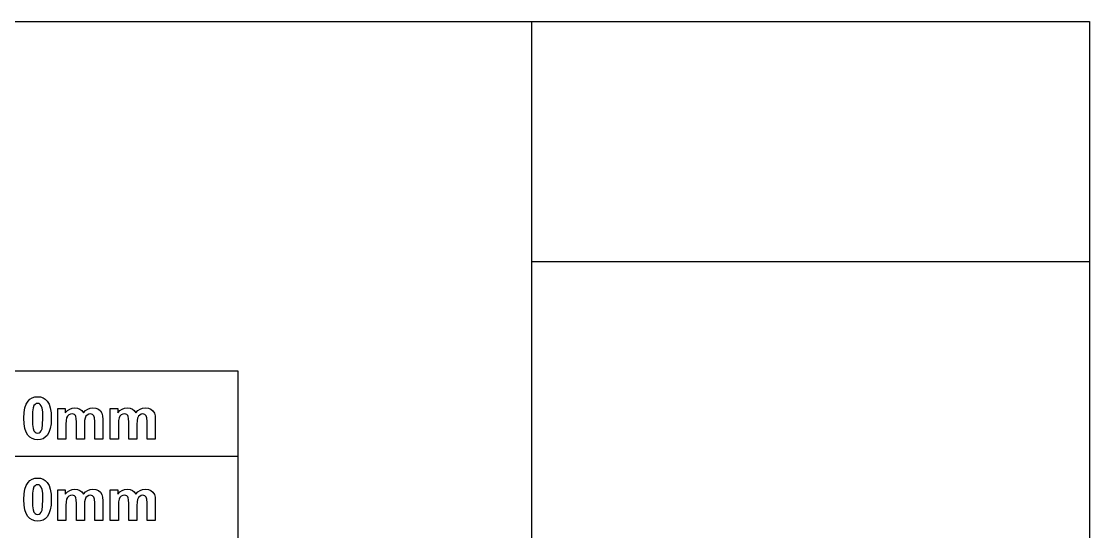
# Model space of a CAD drawing. Header units: metres. Extents: x 298 to 6408, y -126 to 1371.
# Drawn here: x 5413 to 6408, y 739 to 1215 of the extents above; entities that cross this region are included whole.
import ezdxf

# ---------------------------------------------------------------- set-up
doc = ezdxf.new("R2010")
doc.units = ezdxf.units.M

msp = doc.modelspace()

# ---------------------------------------------------------------- linework, layer by layer
at = {"layer": '1028mm x 80mm'}
for p, q in [((5416.04, 854.58), (5417.25, 858.19)), ((5417.25, 858.19), (5418.94, 861.02)), ((5418.94, 861.02), (5420.69, 862.78)), ((5420.69, 862.78), (5422.76, 864.03)), ((5422.76, 864.03), (5425.15, 864.79)), ((5424.45, 856.7), (5423.74, 854.79)), ((5425.41, 857.92), (5424.45, 856.7)), ((5425.15, 864.79), (5427.85, 865.04)), ((5426.55, 858.57), (5425.41, 857.92)), ((5427.85, 858.79), (5426.55, 858.57)), ((5427.85, 865.04), (5430.55, 864.78)), ((5429.14, 858.57), (5427.85, 858.79)), ((5430.28, 857.92), (5429.14, 858.57)), ((5431.24, 856.62), (5430.28, 857.92)), ((5430.55, 864.78), (5432.94, 864.02)), ((5432.03, 854.46), (5431.24, 856.62)), ((5432.94, 864.02), (5435.02, 862.75)), ((5435.02, 862.75), (5436.78, 860.96)), ((5436.78, 860.96), (5438.46, 858.15)), ((5438.46, 858.15), (5439.66, 854.54)), ((5415.08, 845.03), (5415.32, 850.19)), ((5415.32, 850.19), (5416.04, 854.58)), ((5423.16, 850.87), (5422.96, 844.95)), ((5423.74, 854.79), (5423.16, 850.87)), ((5432.56, 850.78), (5432.03, 854.46)), ((5432.73, 844.95), (5432.56, 850.78)), ((5439.66, 854.54), (5440.38, 850.14)), ((5440.38, 850.14), (5440.62, 844.95)), ((5446.71, 854.04), (5453.66, 854.04)), ((5446.71, 825.55), (5446.71, 854.04)), ((5453.66, 854.04), (5453.66, 850.15)), ((5453.66, 850.15), (5455.61, 852.13)), ((5455.65, 846.83), (5454.85, 845.27)), ((5455.61, 852.13), (5457.74, 853.55)), ((5456.85, 847.98), (5455.65, 846.83)), ((5458.33, 848.68), (5456.85, 847.98)), ((5457.74, 853.55), (5460.05, 854.4)), ((5459.99, 848.92), (5458.33, 848.68)), ((5461.28, 848.77), (5459.99, 848.92)), ((5460.05, 854.4), (5462.54, 854.68)), ((5462.28, 848.33), (5461.28, 848.77)), ((5463.02, 847.58), (5462.28, 848.33)), ((5462.54, 854.68), (5465.09, 854.4)), ((5463.53, 846.53), (5463.02, 847.58)), ((5463.83, 844.58), (5463.53, 846.53)), ((5465.09, 854.4), (5467.28, 853.56)), ((5467.28, 853.56), (5469.12, 852.14)), ((5469.12, 852.14), (5470.58, 850.15)), ((5470.58, 850.15), (5472.54, 852.14)), ((5472.9, 846.76), (5472.09, 845.12)), ((5472.54, 852.14), (5474.63, 853.56)), ((5474.1, 847.95), (5472.9, 846.76)), ((5475.54, 848.67), (5474.1, 847.95)), ((5474.63, 853.56), (5476.88, 854.4)), ((5477.08, 848.92), (5475.54, 848.67)), ((5476.88, 854.4), (5479.28, 854.68)), ((5478.97, 848.51), (5477.08, 848.92)), ((5480.3, 847.31), (5478.97, 848.51)), ((5479.28, 854.68), (5482.17, 854.37)), ((5480.88, 845.32), (5480.3, 847.31)), ((5482.17, 854.37), (5484.59, 853.41)), ((5484.59, 853.41), (5486.49, 851.84)), ((5486.49, 851.84), (5487.83, 849.67)), ((5487.83, 849.67), (5488.42, 847.28)), ((5488.42, 847.28), (5488.61, 843.77)), ((5495.56, 854.04), (5502.51, 854.04)), ((5495.56, 825.55), (5495.56, 854.04)), ((5502.51, 854.04), (5502.51, 850.15)), ((5502.51, 850.15), (5504.46, 852.13)), ((5504.5, 846.83), (5503.7, 845.27)), ((5504.46, 852.13), (5506.59, 853.55)), ((5505.7, 847.98), (5504.5, 846.83)), ((5507.18, 848.68), (5505.7, 847.98)), ((5506.59, 853.55), (5508.9, 854.4)), ((5508.84, 848.92), (5507.18, 848.68)), ((5510.14, 848.77), (5508.84, 848.92)), ((5508.9, 854.4), (5511.39, 854.68)), ((5511.13, 848.33), (5510.14, 848.77)), ((5511.87, 847.58), (5511.13, 848.33)), ((5511.39, 854.68), (5513.94, 854.4)), ((5512.38, 846.53), (5511.87, 847.58)), ((5512.68, 844.58), (5512.38, 846.53)), ((5513.94, 854.4), (5516.14, 853.56)), ((5516.14, 853.56), (5517.97, 852.14)), ((5517.97, 852.14), (5519.44, 850.15)), ((5519.44, 850.15), (5521.39, 852.14)), ((5521.75, 846.76), (5520.94, 845.12)), ((5521.39, 852.14), (5523.49, 853.56)), ((5522.95, 847.95), (5521.75, 846.76)), ((5524.39, 848.67), (5522.95, 847.95)), ((5523.49, 853.56), (5525.73, 854.4)), ((5525.93, 848.92), (5524.39, 848.67)), ((5525.73, 854.4), (5528.13, 854.68)), ((5527.82, 848.51), (5525.93, 848.92)), ((5529.15, 847.31), (5527.82, 848.51)), ((5528.13, 854.68), (5531.03, 854.37)), ((5529.73, 845.32), (5529.15, 847.31)), ((5531.03, 854.37), (5533.44, 853.41)), ((5533.44, 853.41), (5535.34, 851.84)), ((5535.34, 851.84), (5536.69, 849.67)), ((5536.69, 849.67), (5537.27, 847.28)), ((5537.27, 847.28), (5537.47, 843.77)), ((5415.3, 839.8), (5415.08, 845.03)), ((5415.96, 835.43), (5415.3, 839.8)), ((5422.96, 844.95), (5423.14, 839.11)), ((5423.14, 839.11), (5423.66, 835.44)), ((5431.95, 835.13), (5432.54, 839.03)), ((5432.54, 839.03), (5432.73, 844.95)), ((5440.38, 839.76), (5439.65, 835.35)), ((5440.62, 844.95), (5440.38, 839.76)), ((5454.4, 842.91), (5454.25, 839.39)), ((5454.25, 839.39), (5454.25, 825.55)), ((5454.85, 845.27), (5454.4, 842.91)), ((5463.93, 841.16), (5463.83, 844.58)), ((5463.93, 825.55), (5463.93, 841.16)), ((5471.62, 842.72), (5471.47, 839.23)), ((5471.47, 839.23), (5471.47, 825.55)), ((5472.09, 845.12), (5471.62, 842.72)), ((5481.07, 841.83), (5480.88, 845.32)), ((5481.07, 825.55), (5481.07, 841.83)), ((5488.61, 843.77), (5488.61, 825.55)), ((5503.25, 842.91), (5503.1, 839.39)), ((5503.1, 839.39), (5503.1, 825.55)), ((5503.7, 845.27), (5503.25, 842.91)), ((5512.78, 841.16), (5512.68, 844.58)), ((5512.78, 825.55), (5512.78, 841.16)), ((5520.48, 842.72), (5520.32, 839.23)), ((5520.32, 839.23), (5520.32, 825.55)), ((5520.94, 845.12), (5520.48, 842.72)), ((5529.93, 841.83), (5529.73, 845.32)), ((5529.93, 825.55), (5529.93, 841.83)), ((5537.47, 843.77), (5537.47, 825.55)), ((5417.05, 831.93), (5415.96, 835.43)), ((5418.59, 829.29), (5417.05, 831.93)), ((5420.49, 827.36), (5418.59, 829.29)), ((5422.66, 825.98), (5420.49, 827.36)), ((5423.66, 835.44), (5424.45, 833.28)), ((5424.45, 833.28), (5425.42, 831.99)), ((5425.42, 831.99), (5426.56, 831.34)), ((5426.56, 831.34), (5427.85, 831.13)), ((5427.85, 831.13), (5429.14, 831.35)), ((5429.14, 831.35), (5430.29, 832)), ((5430.29, 832), (5431.24, 833.22)), ((5431.24, 833.22), (5431.95, 835.13)), ((5435, 827.14), (5432.93, 825.88)), ((5436.75, 828.9), (5435, 827.14)), ((5438.44, 831.74), (5436.75, 828.9)), ((5439.65, 835.35), (5438.44, 831.74)), ((5425.12, 825.15), (5422.66, 825.98)), ((5427.85, 824.88), (5425.12, 825.15)), ((5430.55, 825.13), (5427.85, 824.88)), ((5432.93, 825.88), (5430.55, 825.13)), ((5454.25, 825.55), (5446.71, 825.55)), ((5471.47, 825.55), (5463.93, 825.55)), ((5488.61, 825.55), (5481.07, 825.55)), ((5503.1, 825.55), (5495.56, 825.55)), ((5520.32, 825.55), (5512.78, 825.55)), ((5537.47, 825.55), (5529.93, 825.55)), ((5418.94, 785.13), (5420.69, 786.89)), ((5420.69, 786.89), (5422.76, 788.14)), ((5422.76, 788.14), (5425.15, 788.9)), ((5425.15, 788.9), (5427.85, 789.15)), ((5427.85, 789.15), (5430.55, 788.89)), ((5430.55, 788.89), (5432.94, 788.13)), ((5432.94, 788.13), (5435.02, 786.86)), ((5435.02, 786.86), (5436.78, 785.07)), ((5415.32, 774.3), (5416.04, 778.69)), ((5416.04, 778.69), (5417.25, 782.3)), ((5417.25, 782.3), (5418.94, 785.13)), ((5423.74, 778.9), (5423.16, 774.98)), ((5424.45, 780.81), (5423.74, 778.9)), ((5425.41, 782.03), (5424.45, 780.81)), ((5426.55, 782.68), (5425.41, 782.03)), ((5427.85, 782.9), (5426.55, 782.68)), ((5429.14, 782.68), (5427.85, 782.9)), ((5430.28, 782.03), (5429.14, 782.68)), ((5431.24, 780.73), (5430.28, 782.03)), ((5432.03, 778.57), (5431.24, 780.73)), ((5432.56, 774.89), (5432.03, 778.57)), ((5436.78, 785.07), (5438.46, 782.26)), ((5438.46, 782.26), (5439.66, 778.65)), ((5439.66, 778.65), (5440.38, 774.25)), ((5446.71, 778.15), (5453.66, 778.15)), ((5446.71, 749.66), (5446.71, 778.15)), ((5453.66, 778.15), (5453.66, 774.26)), ((5455.61, 776.24), (5457.74, 777.66)), ((5457.74, 777.66), (5460.05, 778.51)), ((5460.05, 778.51), (5462.54, 778.79)), ((5462.54, 778.79), (5465.09, 778.51)), ((5465.09, 778.51), (5467.28, 777.67)), ((5467.28, 777.67), (5469.12, 776.25)), ((5472.54, 776.25), (5474.63, 777.67)), ((5474.63, 777.67), (5476.88, 778.51)), ((5476.88, 778.51), (5479.28, 778.79)), ((5479.28, 778.79), (5482.17, 778.48)), ((5482.17, 778.48), (5484.59, 777.52)), ((5484.59, 777.52), (5486.49, 775.95)), ((5495.56, 778.15), (5502.51, 778.15)), ((5495.56, 749.66), (5495.56, 778.15)), ((5502.51, 778.15), (5502.51, 774.26)), ((5504.46, 776.24), (5506.59, 777.66)), ((5506.59, 777.66), (5508.9, 778.51)), ((5508.9, 778.51), (5511.39, 778.79)), ((5511.39, 778.79), (5513.94, 778.51)), ((5513.94, 778.51), (5516.14, 777.67)), ((5516.14, 777.67), (5517.97, 776.25)), ((5521.39, 776.25), (5523.49, 777.67)), ((5523.49, 777.67), (5525.73, 778.51)), ((5525.73, 778.51), (5528.13, 778.79)), ((5528.13, 778.79), (5531.03, 778.48)), ((5531.03, 778.48), (5533.44, 777.52)), ((5533.44, 777.52), (5535.34, 775.95)), ((5415.08, 769.14), (5415.32, 774.3)), ((5415.3, 763.91), (5415.08, 769.14)), ((5423.16, 774.98), (5422.96, 769.06)), ((5422.96, 769.06), (5423.14, 763.22)), ((5432.54, 763.14), (5432.73, 769.06)), ((5432.73, 769.06), (5432.56, 774.89)), ((5440.38, 774.25), (5440.62, 769.06)), ((5440.62, 769.06), (5440.38, 763.87)), ((5453.66, 774.26), (5455.61, 776.24)), ((5454.4, 767.02), (5454.25, 763.5)), ((5454.85, 769.38), (5454.4, 767.02)), ((5455.65, 770.94), (5454.85, 769.38)), ((5456.85, 772.09), (5455.65, 770.94)), ((5458.33, 772.79), (5456.85, 772.09)), ((5459.99, 773.03), (5458.33, 772.79)), ((5461.28, 772.88), (5459.99, 773.03)), ((5462.28, 772.44), (5461.28, 772.88)), ((5463.02, 771.69), (5462.28, 772.44)), ((5463.53, 770.64), (5463.02, 771.69)), ((5463.83, 768.69), (5463.53, 770.64)), ((5463.93, 765.27), (5463.83, 768.69)), ((5469.12, 776.25), (5470.58, 774.26)), ((5470.58, 774.26), (5472.54, 776.25)), ((5471.62, 766.83), (5471.47, 763.34)), ((5472.09, 769.23), (5471.62, 766.83)), ((5472.9, 770.87), (5472.09, 769.23)), ((5474.1, 772.06), (5472.9, 770.87)), ((5475.54, 772.78), (5474.1, 772.06)), ((5477.08, 773.03), (5475.54, 772.78)), ((5478.97, 772.62), (5477.08, 773.03)), ((5480.3, 771.42), (5478.97, 772.62)), ((5480.88, 769.43), (5480.3, 771.42)), ((5481.07, 765.94), (5480.88, 769.43)), ((5486.49, 775.95), (5487.83, 773.78)), ((5487.83, 773.78), (5488.42, 771.39)), ((5488.42, 771.39), (5488.61, 767.88)), ((5488.61, 767.88), (5488.61, 749.66)), ((5502.51, 774.26), (5504.46, 776.24)), ((5503.25, 767.02), (5503.1, 763.5)), ((5503.7, 769.38), (5503.25, 767.02)), ((5504.5, 770.94), (5503.7, 769.38)), ((5505.7, 772.09), (5504.5, 770.94)), ((5507.18, 772.79), (5505.7, 772.09)), ((5508.84, 773.03), (5507.18, 772.79)), ((5510.14, 772.88), (5508.84, 773.03)), ((5511.13, 772.44), (5510.14, 772.88)), ((5511.87, 771.69), (5511.13, 772.44)), ((5512.38, 770.64), (5511.87, 771.69)), ((5512.68, 768.69), (5512.38, 770.64)), ((5512.78, 765.27), (5512.68, 768.69)), ((5517.97, 776.25), (5519.44, 774.26)), ((5519.44, 774.26), (5521.39, 776.25)), ((5520.48, 766.83), (5520.32, 763.34)), ((5520.94, 769.23), (5520.48, 766.83)), ((5521.75, 770.87), (5520.94, 769.23)), ((5522.95, 772.06), (5521.75, 770.87)), ((5524.39, 772.78), (5522.95, 772.06)), ((5525.93, 773.03), (5524.39, 772.78)), ((5527.82, 772.62), (5525.93, 773.03)), ((5529.15, 771.42), (5527.82, 772.62)), ((5529.73, 769.43), (5529.15, 771.42)), ((5529.93, 765.94), (5529.73, 769.43)), ((5535.34, 775.95), (5536.69, 773.78)), ((5536.69, 773.78), (5537.27, 771.39)), ((5537.27, 771.39), (5537.47, 767.88)), ((5537.47, 767.88), (5537.47, 749.66)), ((5415.96, 759.54), (5415.3, 763.91)), ((5417.05, 756.04), (5415.96, 759.54)), ((5423.14, 763.22), (5423.66, 759.55)), ((5423.66, 759.55), (5424.45, 757.39)), ((5424.45, 757.39), (5425.42, 756.1)), ((5430.29, 756.11), (5431.24, 757.33)), ((5431.24, 757.33), (5431.95, 759.24)), ((5431.95, 759.24), (5432.54, 763.14)), ((5439.65, 759.46), (5438.44, 755.85)), ((5440.38, 763.87), (5439.65, 759.46)), ((5454.25, 763.5), (5454.25, 749.66)), ((5463.93, 749.66), (5463.93, 765.27)), ((5471.47, 763.34), (5471.47, 749.66)), ((5481.07, 749.66), (5481.07, 765.94)), ((5503.1, 763.5), (5503.1, 749.66)), ((5512.78, 749.66), (5512.78, 765.27)), ((5520.32, 763.34), (5520.32, 749.66)), ((5529.93, 749.66), (5529.93, 765.94)), ((5418.59, 753.4), (5417.05, 756.04)), ((5420.49, 751.47), (5418.59, 753.4)), ((5422.66, 750.09), (5420.49, 751.47)), ((5425.12, 749.26), (5422.66, 750.09)), ((5427.85, 748.99), (5425.12, 749.26)), ((5425.42, 756.1), (5426.56, 755.45)), ((5426.56, 755.45), (5427.85, 755.24)), ((5427.85, 755.24), (5429.14, 755.46)), ((5430.55, 749.24), (5427.85, 748.99)), ((5429.14, 755.46), (5430.29, 756.11)), ((5432.93, 749.99), (5430.55, 749.24)), ((5435, 751.25), (5432.93, 749.99)), ((5436.75, 753.01), (5435, 751.25)), ((5438.44, 755.85), (5436.75, 753.01)), ((5454.25, 749.66), (5446.71, 749.66)), ((5471.47, 749.66), (5463.93, 749.66)), ((5488.61, 749.66), (5481.07, 749.66)), ((5503.1, 749.66), (5495.56, 749.66)), ((5520.32, 749.66), (5512.78, 749.66)), ((5537.47, 749.66), (5529.93, 749.66))]:
    msp.add_line(p, q, dxfattribs=at)
at = {"layer": 'Layer0'}
for p, q in [((3968.32, 1215.27), (5888.32, 1215.27)), ((5888.32, 991.27), (5888.32, 1215.27)), ((5888.32, 1215.27), (6408.32, 1215.27)), ((6408.32, 1215.27), (6408.32, 991.27)), ((5888.32, 991.27), (6408.32, 991.27)), ((5888.32, 729.27), (5888.32, 991.27)), ((6408.32, 991.27), (6408.32, -4.73)), ((5386.32, 889.27), (5614.32, 889.27)), ((5614.32, 889.27), (5614.32, 809.27)), ((5614.32, 809.27), (4611.37, 809.27)), ((5614.32, 809.27), (5614.32, 729.27))]:
    msp.add_line(p, q, dxfattribs=at)

doc.saveas('drawing.dxf')
